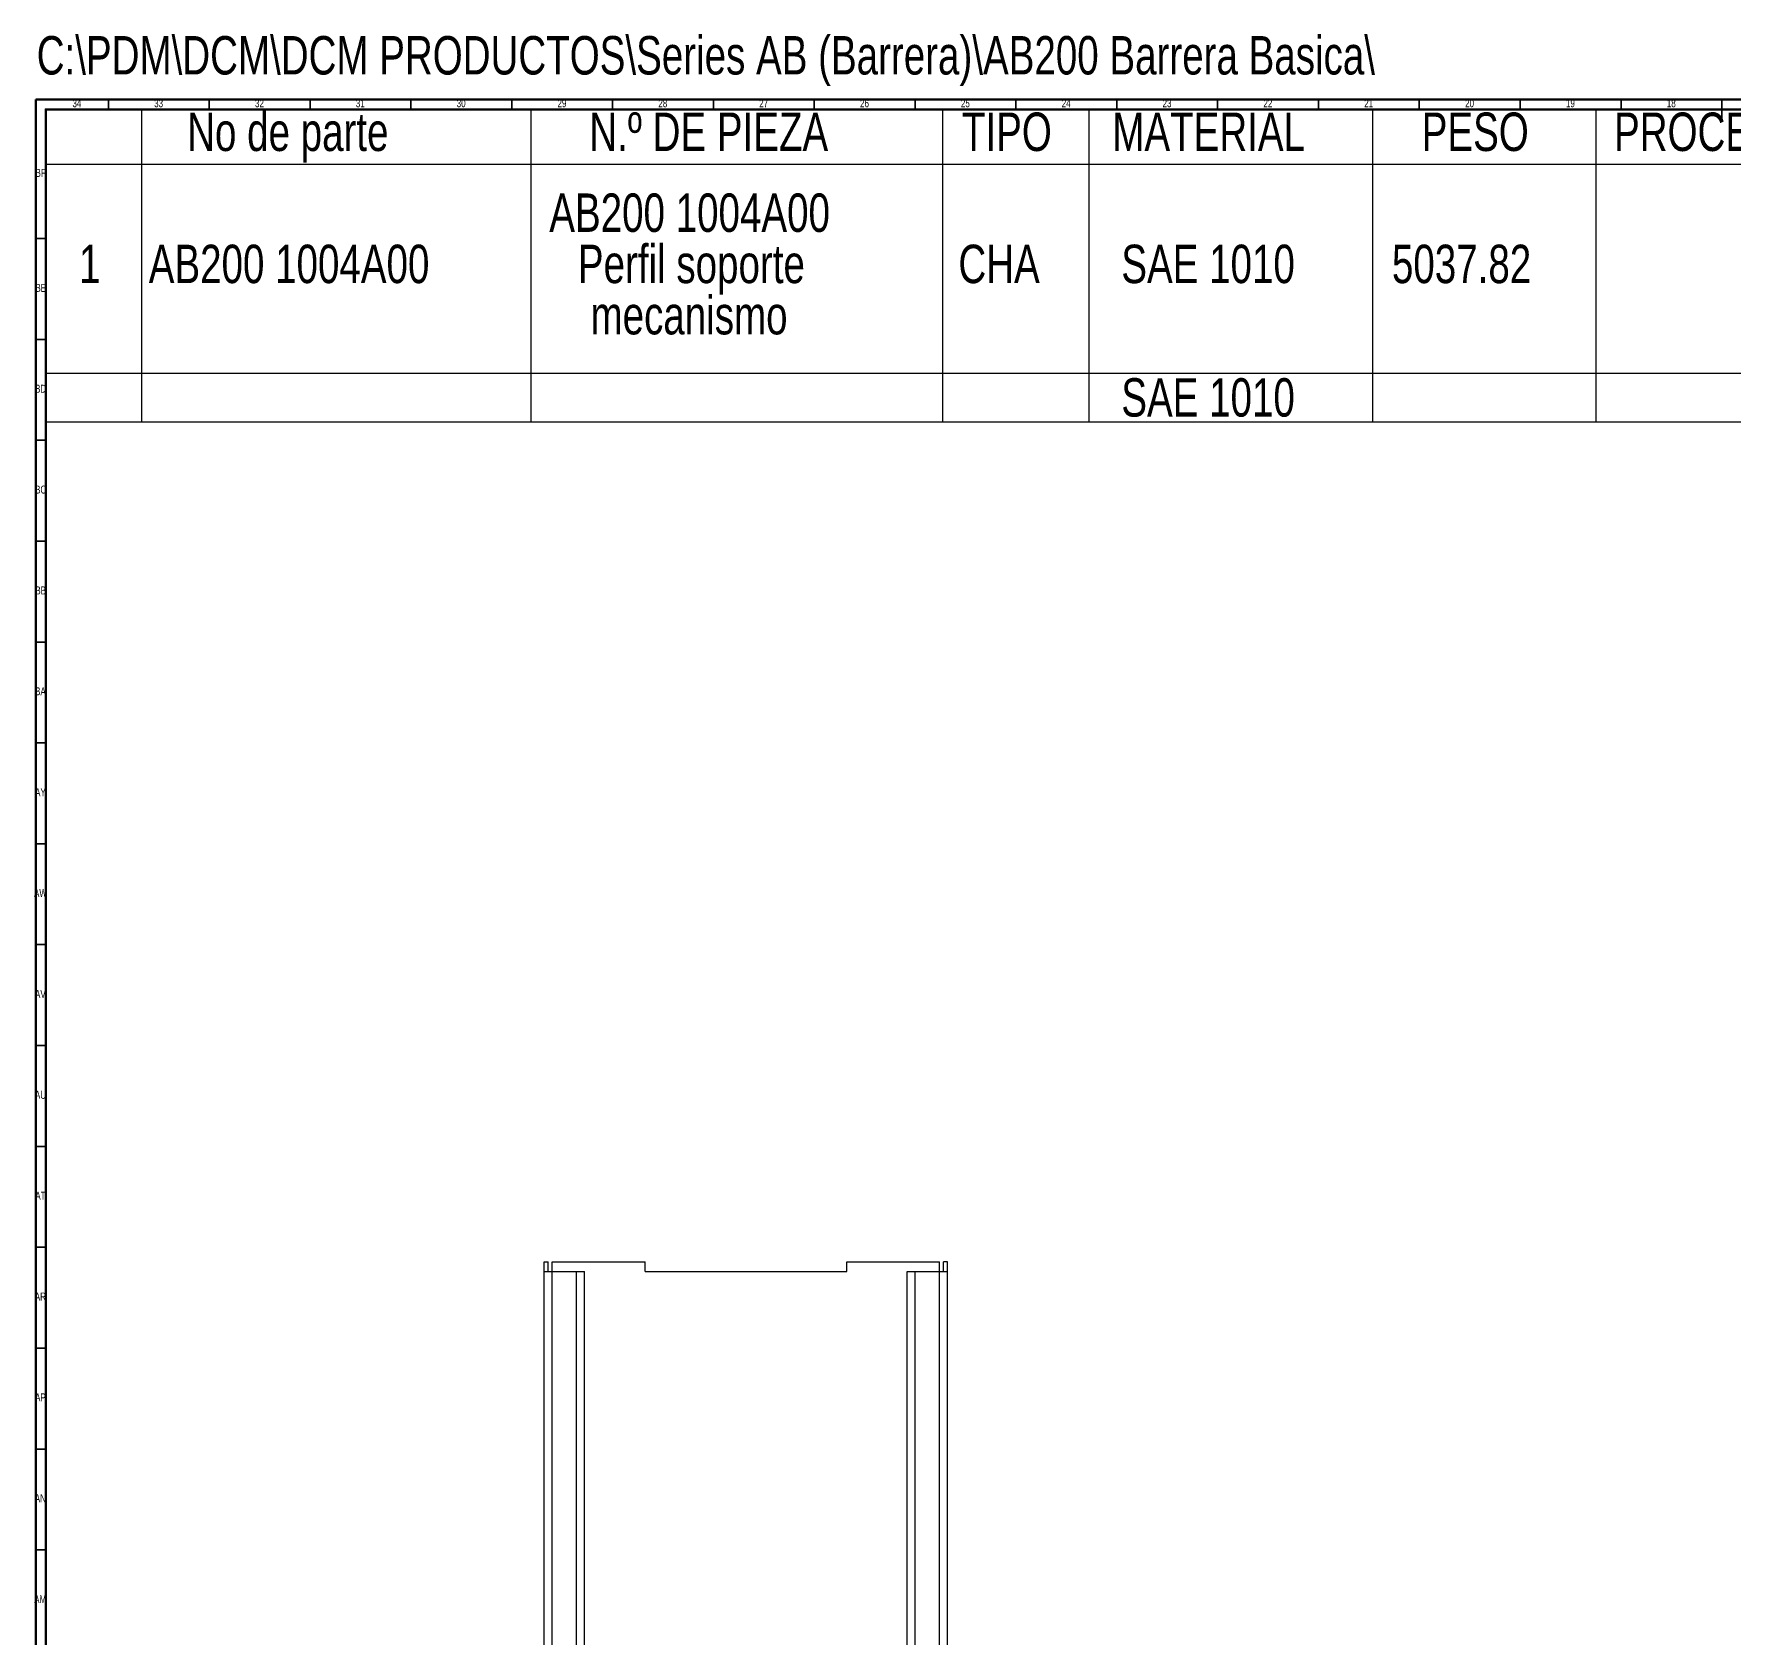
# Model space of a CAD drawing. Header units: millimetres. Extents: x 4 to 1687, y 5 to 2375.
# Drawn here: x 4 to 848, y 1580 to 2375 of the extents above; entities that cross this region are included whole.
import ezdxf

# ---------------------------------------------------------------- set-up
doc = ezdxf.new("R2010")
doc.units = ezdxf.units.MM
doc.styles.add('SLDTEXTSTYLE6', font='TXT', dxfattribs={"width": 0.75})

# ---------------------------------------------------------------- blocks, each defined once
blk = doc.blocks.new('SW_TABLEANNOTATION_0')
at = {"color": 0, "linetype": 'Continuous', "lineweight": 25}
for p, q in [((0, 0), (0, -27.4)), ((0, 0), (47.76, 0)), ((47.76, 0), (47.76, -27.4)), ((47.76, 0), (240.83, 0)), ((240.83, 0), (240.83, -27.4)), ((240.83, 0), (444.96, 0)), ((444.96, 0), (444.96, -27.4)), ((444.96, 0), (517.45, 0)), ((517.45, 0), (517.45, -27.4)), ((517.45, 0), (658.14, 0)), ((658.14, 0), (658.14, -27.4)), ((658.14, 0), (768.84, 0)), ((768.84, 0), (768.84, -27.4)), ((768.84, 0), (917.97, 0)), ((917.97, 0), (917.97, -27.4)), ((917.97, 0), (1125.5, 0)), ((1125.5, 0), (1125.5, -27.4)), ((1125.5, 0), (1163.84, 0)), ((1163.84, 0), (1163.84, -27.4)), ((1163.84, 0), (1368.45, 0)), ((1368.45, 0), (1368.45, -27.4)), ((1368.45, 0), (1677.39, 0)), ((1677.39, 0), (1677.39, -27.4)), ((0, -27.4), (47.76, -27.4)), ((0, -27.4), (0, -131)), ((47.76, -27.4), (240.83, -27.4)), ((47.76, -27.4), (47.76, -131)), ((240.83, -27.4), (444.96, -27.4)), ((240.83, -27.4), (240.83, -131)), ((444.96, -27.4), (517.45, -27.4)), ((444.96, -27.4), (444.96, -131)), ((517.45, -27.4), (658.14, -27.4)), ((517.45, -27.4), (517.45, -131)), ((658.14, -27.4), (768.84, -27.4)), ((658.14, -27.4), (658.14, -131)), ((768.84, -27.4), (917.97, -27.4)), ((768.84, -27.4), (768.84, -131)), ((917.97, -27.4), (1125.5, -27.4)), ((917.97, -27.4), (917.97, -131)), ((1125.5, -27.4), (1163.84, -27.4)), ((1125.5, -27.4), (1125.5, -131)), ((1163.84, -27.4), (1368.45, -27.4)), ((1163.84, -27.4), (1163.84, -131)), ((1368.45, -27.4), (1677.39, -27.4)), ((1368.45, -27.4), (1368.45, -131)), ((1677.39, -27.4), (1677.39, -131)), ((0, -131), (0, -155.06)), ((0, -131), (47.76, -131)), ((47.76, -131), (47.76, -155.06)), ((47.76, -131), (240.83, -131)), ((240.83, -131), (240.83, -155.06)), ((240.83, -131), (444.96, -131)), ((444.96, -131), (444.96, -155.06)), ((444.96, -131), (517.45, -131)), ((517.45, -131), (517.45, -155.06)), ((517.45, -131), (658.14, -131)), ((658.14, -131), (658.14, -155.06)), ((658.14, -131), (768.84, -131)), ((768.84, -131), (768.84, -155.06)), ((768.84, -131), (917.97, -131)), ((917.97, -131), (917.97, -155.06)), ((917.97, -131), (1125.5, -131)), ((1125.5, -131), (1125.5, -155.06)), ((1125.5, -131), (1163.84, -131)), ((1163.84, -131), (1163.84, -155.06)), ((1163.84, -131), (1368.45, -131)), ((1368.45, -131), (1368.45, -155.06)), ((1368.45, -131), (1677.39, -131)), ((1677.39, -131), (1677.39, -155.06)), ((0, -155.06), (47.76, -155.06)), ((47.76, -155.06), (240.83, -155.06)), ((240.83, -155.06), (444.96, -155.06)), ((444.96, -155.06), (517.45, -155.06)), ((517.45, -155.06), (658.14, -155.06)), ((658.14, -155.06), (768.84, -155.06)), ((768.84, -155.06), (917.97, -155.06)), ((917.97, -155.06), (1125.5, -155.06)), ((1125.5, -155.06), (1163.84, -155.06)), ((1163.84, -155.06), (1368.45, -155.06)), ((1368.45, -155.06), (1677.39, -155.06))]:
    blk.add_line(p, q, dxfattribs=at)
at = {"color": 0, "linetype": 'Continuous', "lineweight": 0, "attachment_point": 1, "style": 'SLDTEXTSTYLE6'}
for s, insert, char_height in [('No de parte', (70.41, -1.84), 19.05), ('N.º DE PIEZA', (269.8, -1.84), 19.05), ('TIPO', (454.55, -1.84), 19.05), ('MATERIAL', (529.13, -1.84), 19.05), ('PESO', (682.52, -1.84), 19.05), ('PROCESOS', (777.89, -1.84), 19.05), ('TRATAMIENTOS', (931.34, -1.84), 19.05), ('Configuracion', (1178.53, -1.84), 19.05), ('Ubicación', (1459.92, -1.84), 19.05), ('QTY', (1135.72, -9.25), 7.144), ('C:\\\\PDM\\\\DCM\\\\DCM', (1394.48, -29.24), 19.05), ('AB200 1004A00', (249.96, -41.94), 19.05), ('PRODUCTOS\\\\Series AB', (1383.77, -54.64), 19.05), ('1', (16.84, -67.34), 19.05), ('AB200 1004A00', (51.36, -67.34), 19.05), ('Perfil soporte', (264.14, -67.34), 19.05), ('CHA', (452.81, -67.34), 19.05), ('SAE 1010', (533.59, -67.34), 19.05), ('5037.82', (667.76, -67.34), 19.05), ('1', (1137.63, -67.34), 19.05), ('Predeterminado', (1165.34, -67.34), 19.05), ('(Barrera)\\\\AB200 Barrera', (1375.78, -80.04), 19.05), ('mecanismo', (270.42, -92.74), 19.05), ('Basica\\\\', (1474.91, -105.44), 19.05), ('SAE 1010', (533.59, -133.51), 19.05), ('1', (1137.63, -133.51), 19.05), ('Predeterminado', (1165.34, -133.51), 19.05)]:
    blk.add_mtext(s, dxfattribs=dict(at, insert=insert, char_height=char_height))
blk = doc.blocks.new('Vista de dibujo3')
at = {"color": 7, "linetype": 'Continuous', "lineweight": 25}
for p, q in [((-196, 4.75), (-194, 4.75)), ((-196, 0), (-196, 4.75)), ((-196, 0), (-192, 0)), ((-196, -950.25), (-196, 0)), ((-194, 0), (-194, 4.75)), ((-192, 0), (-192, 4.75)), ((-192, 4.75), (-146, 4.75)), ((-192, 0), (-180, 0)), ((-192, -950.25), (-192, 0)), ((-180, -950.25), (-180, 0)), ((-180, 0), (-176, 0)), ((-176, -950.25), (-176, 0)), ((-146, 0), (-146, 4.75)), ((-146, 0), (-46, 0)), ((-46, 0), (-46, 4.75)), ((-46, 4.75), (0, 4.75)), ((-16, 0), (-12, 0)), ((-16, -950.25), (-16, 0)), ((-12, 0), (0, 0)), ((-12, -950.25), (-12, 0)), ((0, 0), (0, 4.75)), ((0, 0), (4, 0)), ((0, -950.25), (0, 0)), ((4, 4.75), (2, 4.75)), ((2, 0), (2, 4.75)), ((4, 0), (4, 4.75)), ((4, -950.25), (4, 0))]:
    blk.add_line(p, q, dxfattribs=at)

msp = doc.modelspace()

# ---------------------------------------------------------------- linework, layer by layer
at = {"color": 7, "linetype": 'Continuous', "lineweight": 70}
for p, q in [((5, 5), (5, 2343)), ((5, 2343), (1677, 2343)), ((10, 10), (10, 2338)), ((10, 2338), (1672, 2338))]:
    msp.add_line(p, q, dxfattribs=at)
at = {"color": 7, "linetype": 'Continuous', "lineweight": 35}
for p, q in [((41, 2338), (41, 2343)), ((91, 2338), (91, 2343)), ((141, 2338), (141, 2343)), ((191, 2338), (191, 2343)), ((241, 2338), (241, 2343)), ((291, 2338), (291, 2343)), ((341, 2338), (341, 2343)), ((391, 2338), (391, 2343)), ((441, 2338), (441, 2343)), ((491, 2338), (491, 2343)), ((541, 2338), (541, 2343)), ((591, 2338), (591, 2343)), ((641, 2338), (641, 2343)), ((691, 2338), (691, 2343)), ((741, 2338), (741, 2343)), ((791, 2338), (791, 2343)), ((841, 2343), (841, 2333)), ((841, 2338), (841, 2343)), ((10, 2274), (5, 2274)), ((10, 2224), (5, 2224)), ((10, 2174), (5, 2174)), ((10, 2124), (5, 2124)), ((10, 2074), (5, 2074)), ((10, 2024), (5, 2024)), ((10, 1974), (5, 1974)), ((10, 1924), (5, 1924)), ((10, 1874), (5, 1874)), ((10, 1824), (5, 1824)), ((10, 1774), (5, 1774)), ((10, 1724), (5, 1724)), ((10, 1674), (5, 1674)), ((10, 1624), (5, 1624))]:
    msp.add_line(p, q, dxfattribs=at)

# ---------------------------------------------------------------- block references
at = {"color": 6, "linetype": 'Continuous', "lineweight": 0}
msp.add_blockref('SW_TABLEANNOTATION_0', (9.66, 2338.3), dxfattribs=at)
at = {"color": 7, "linetype": 'Continuous', "lineweight": 25}
msp.add_blockref('Vista de dibujo3', (453.1, 1761.99), dxfattribs=at)

# ---------------------------------------------------------------- texts
at = {"color": 6, "linetype": 'Continuous', "lineweight": 0, "style": 'SLDTEXTSTYLE6'}
for s, insert, char_height, attachment_point in [('C:\\\\PDM\\\\DCM\\\\DCM PRODUCTOS\\\\Series AB (Barrera)\\\\AB200 Barrera Basica\\\\', (5.48, 2374.38), 19.05, 1), ('34', (25.42, 2343.06), 3.969, 2), ('33', (65.92, 2343.06), 3.969, 2), ('32', (115.92, 2343.06), 3.969, 2), ('31', (165.92, 2343.06), 3.969, 2), ('30', (215.92, 2343.06), 3.969, 2), ('29', (265.92, 2343.06), 3.969, 2), ('28', (315.92, 2343.06), 3.969, 2), ('27', (365.92, 2343.06), 3.969, 2), ('26', (415.92, 2343.06), 3.969, 2), ('25', (465.92, 2343.06), 3.969, 2), ('24', (515.92, 2343.06), 3.969, 2), ('23', (565.92, 2343.06), 3.969, 2), ('22', (615.92, 2343.06), 3.969, 2), ('21', (665.92, 2343.06), 3.969, 2), ('20', (715.92, 2343.06), 3.969, 2), ('19', (765.92, 2343.06), 3.969, 2), ('18', (815.92, 2343.06), 3.969, 2), ('BF', (7.43, 2308.56), 3.969, 2), ('BE', (7.48, 2251.56), 3.969, 2), ('BD', (7.42, 2201.56), 3.969, 2), ('BC', (7.43, 2151.56), 3.969, 2), ('BB', (7.44, 2101.56), 3.969, 2), ('BA', (7.31, 2051.56), 3.969, 2), ('AY', (7.32, 2001.56), 3.969, 2), ('AW', (7.34, 1951.56), 3.969, 2), ('AV', (7.28, 1901.56), 3.969, 2), ('AU', (7.35, 1851.56), 3.969, 2), ('AT', (7.33, 1801.56), 3.969, 2), ('AR', (7.28, 1751.56), 3.969, 2), ('AP', (7.32, 1701.56), 3.969, 2), ('AN', (7.3, 1651.56), 3.969, 2), ('AM', (7.2, 1601.56), 3.969, 2)]:
    msp.add_mtext(s, dxfattribs=dict(at, insert=insert, char_height=char_height, attachment_point=attachment_point))

doc.saveas('drawing.dxf')
